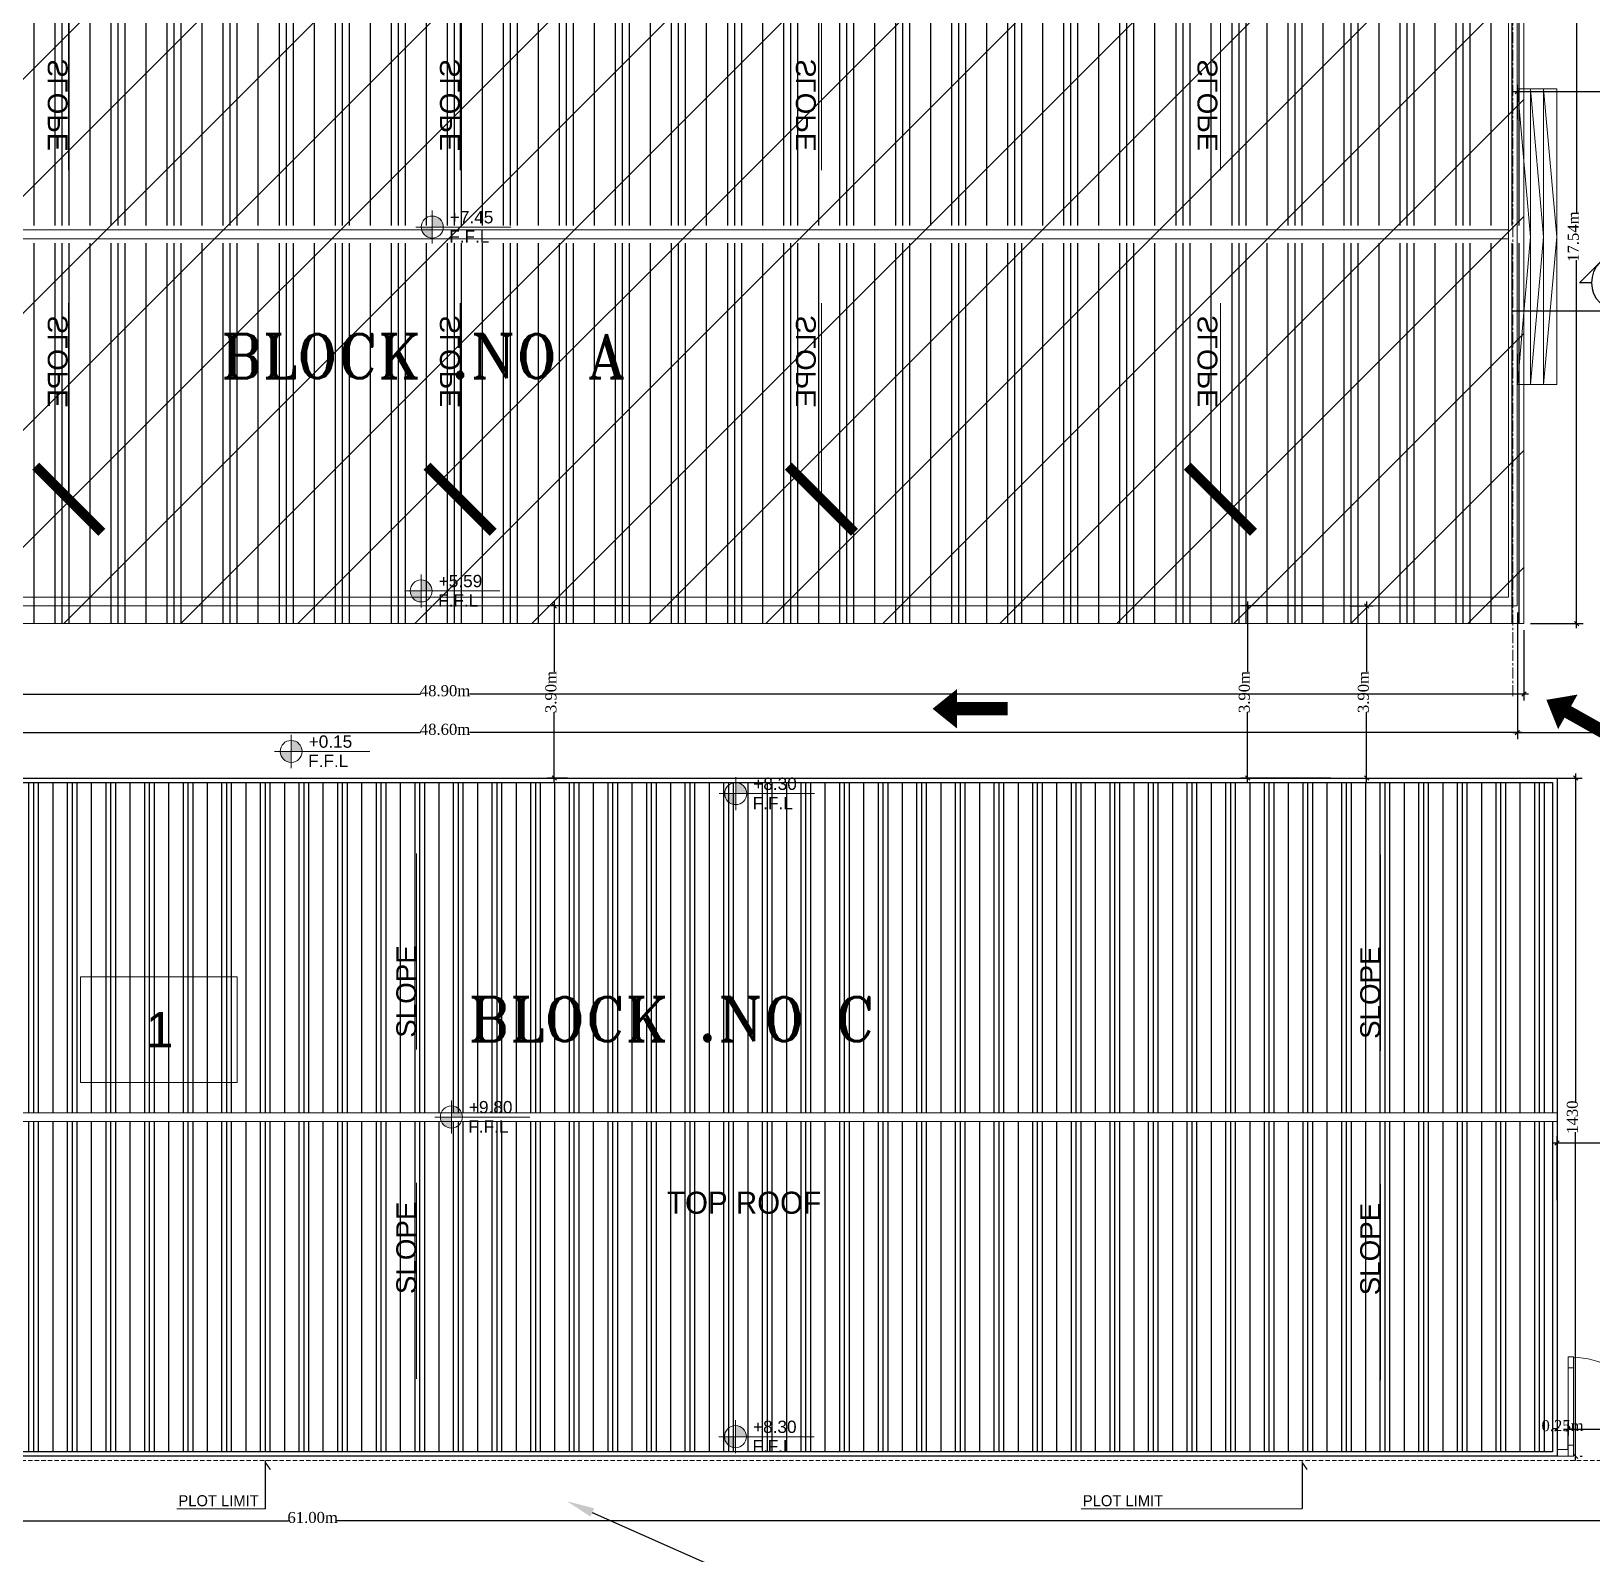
# Model space of a CAD drawing. Header units: millimetres. Extents: x -9083 to 924194, y -232449 to 321637.
# Drawn here: x 622709 to 658074, y 191949 to 226448 of the extents above; entities that cross this region are included whole.
import ezdxf
from ezdxf import colors
from ezdxf.entities.mleader import LeaderData, LeaderLine
from ezdxf.enums import TextEntityAlignment as Align
from ezdxf.math import Vec2, Vec3

# ---------------------------------------------------------------- set-up
doc = ezdxf.new("R2010")
doc.units = ezdxf.units.MM
doc.header["$LTSCALE"] = 400
doc.header["$MEASUREMENT"] = 0
doc.header["$PDMODE"] = 3
for name, pattern in [('( Hidden )', [0.375, 0.25, -0.125]), ('CENTER', [2, 1.25, -0.25, 0.25, -0.25]), ('HIDDEN', [0.375, 0.25, -0.125])]:
    doc.linetypes.add(name, pattern=pattern)
doc.layers.get('0').update_dxf_attribs({"lineweight": 0, "true_color": 0xff1414})
doc.layers.get('Defpoints').update_dxf_attribs({"color": 8, "lineweight": 5})
for name, color, linetype, lineweight in [('A-ANNO-DIMS', 134, 'Continuous', 9), ('A-DETL', 8, 'Continuous', 9), ('A-DOOR', 2, 'Continuous', 9), ('A-TEXT', 7, 'Continuous', 0), ('AR-AXIS', 252, 'CENTER', 20), ('AR-dim-in', 134, 'Continuous', 0), ('AR-Level', 120, 'Continuous', 13), ('AR-Parapet', 2, 'Continuous', 18), ('AR-PlotLimit', 30, 'HIDDEN', 0), ('AR-WALL', 1, 'Continuous', 30), ('DIM-IN', 6, 'Continuous', 9), ('DIM-OUT', 3, 'Continuous', 5), ('GENERAL TEXT', 4, 'Continuous', 5), ('HATCH', 15, 'Continuous', 0), ('ROOF LINE 1', 246, 'Continuous', 30), ('TAG ELEVATIONS DETAIL', 8, 'Continuous', 9)]:
    doc.layers.add(name, color=color, linetype=linetype, lineweight=lineweight)
doc.layers.add('HACH', color=8, linetype='Continuous')
doc.layers.add('win', color=4, linetype='Continuous')
doc.styles.add('arial', font='arial.ttf', dxfattribs={"width": 0.8, "height": 2.2})
doc.styles.add('Arial_1', font='arial.ttf', dxfattribs={"height": 300})
doc.styles.add('ms-100', font='simplex.shx', dxfattribs={"width": 0.8})
doc.styles.add('ROMAN', font='times.ttf')
doc.styles.add('ROMANT', font='romant.shx')
doc.styles.get("Standard").update_dxf_attribs({"font": 'GOTHIC.TTF', "height": 220})
doc.styles.add('WA-GV03-ELEV & SEC.-TYPE A$0$BOLD', font='romantic.ttf')
doc.styles.add('WA-GV03-ELEV & SEC.-TYPE A$0$Standard', font='arial.ttf')
doc.dimstyles.new('ms-100', dxfattribs={"dimtxt": 0.4, "dimasz": 0.1, "dimexe": 0.1, "dimexo": 0.1, "dimgap": 0, "dimtad": 0, "dimdec": 0, "dimlfac": 100, "dimdsep": 46, "dimtxsty": 'ms-100', "dimblk": 'OPEN90', "dimcen": 0.15, "dimdle": 0.1, "dimse1": 1, "dimse2": 1, "dimclrd": 250, "dimclre": 250, "dimadec": 0, "dimazin": 0, "dimtfac": 1, "dimtdec": 0, "dimtix": 1, "dimtmove": 1, "dimatfit": 3, "dimldrblk": 'ARCHTICK', "dimfxl": 1, "dimtolj": 1, "dimtzin": 0, "dimlwd": -1, "dimlwe": -1, "dimarcsym": 0})
doc.dimstyles.new('SITE DIM', dxfattribs={"dimscale": 0, "dimtxt": 250, "dimasz": 100, "dimexe": 150, "dimexo": 150, "dimgap": 0, "dimtad": 0, "dimlfac": 0.001, "dimzin": 0, "dimdsep": 46, "dimtxsty": 'ROMAN', "dimblk": 'OBLIQUE', "dimcen": 150, "dimdle": 100, "dimclrd": 1, "dimclre": 1, "dimclrt": 3, "dimadec": 0, "dimazin": 0, "dimtfac": 100, "dimtix": 1, "dimtofl": 0, "dimtmove": 0, "dimatfit": 0, "dimldrblk": 'OBLIQUE', "dimfxl": 150, "dimtvp": 0.285714, "dimtolj": 1, "dimtzin": 0, "dimarcsym": 0})

# ---------------------------------------------------------------- blocks, each defined once
blk = doc.blocks.new('_Open90')
at = {"color": 0, "linetype": 'ByBlock', "lineweight": -2}
for p, q in [((-0.5, 0.5), (0, 0)), ((0, 0), (-1, 0)), ((0, 0), (-0.5, -0.5))]:
    blk.add_line(p, q, dxfattribs=at)
blk = doc.blocks.new('_Oblique')
at = {"color": 0, "linetype": 'ByBlock', "lineweight": -2}
blk.add_line((-0.5, -0.5), (0.5, 0.5), dxfattribs=at)
blk = doc.blocks.new('*D206')
at = {"layer": 'Defpoints', "color": 0, "transparency": 16777216}
for p in [(657537, 194776), (657537, 194159), (662037, 194160)]:
    blk.add_point(p, dxfattribs=at)
at = {"layer": 'DIM-OUT', "color": 1, "lineweight": -2, "transparency": 16777216}
for p, q in [((657537, 194309), (657537, 194926)), ((662037, 194310), (662037, 194926)), ((657437, 194776), (659324, 194776)), ((662137, 194776), (660250, 194776))]:
    blk.add_line(p, q, dxfattribs=at)
at = {"layer": 'DIM-OUT', "color": 1, "lineweight": -2, "transparency": 16777216, "xscale": 100, "yscale": 100, "zscale": 100, "rotation": 180}
blk.add_blockref('_Oblique', (657537, 194776), dxfattribs=at)
at = {"layer": 'DIM-OUT', "color": 1, "lineweight": -2, "transparency": 16777216, "xscale": 100, "yscale": 100, "zscale": 100}
blk.add_blockref('_Oblique', (662037, 194776), dxfattribs=at)
at = {"layer": 'DIM-OUT', "color": 3, "transparency": 16777216, "insert": (659787, 194849), "char_height": 250, "attachment_point": 5, "style": 'ROMAN'}
blk.add_mtext('\\A1;4.50m', dxfattribs=at)
blk = doc.blocks.new('Double-Glass 1 - 1830 x 2134mm-227683-G_F')
at = {"layer": 'A-DOOR', "lineweight": 18}
for p, q in [((-916, 917), (-916, 1019)), ((-916, 1019), (-864, 1019)), ((-864, 917), (-864, 1019)), ((864, 917), (864, 1019)), ((915, 1019), (864, 1019)), ((915, 917), (915, 1019)), ((-916, 917), (-864, 917)), ((864, 917), (915, 917)), ((-916, 204), (-864, 204)), ((-916, 103), (-916, 204)), ((-864, 103), (-864, 204)), ((915, 204), (864, 204)), ((864, 102), (864, 204)), ((915, 102), (915, 204)), ((-916, 103), (-864, 103)), ((915, 102), (864, 102))]:
    blk.add_line(p, q, dxfattribs=at)
at = {"layer": 'A-DOOR'}
for p, q in [((-916, 204), (-916, 917)), ((-864, 204), (-864, 917)), ((864, 204), (864, 917)), ((915, 204), (915, 917))]:
    blk.add_line(p, q, dxfattribs=at)
for centre, start, end in [((-915, 103), 357.011, 90.0333), ((915, 102), 89.9941, 182.969)]:
    blk.add_arc(centre, 916, start, end, dxfattribs=at)
blk = doc.blocks.new('*D225')
at = {"layer": 'Defpoints', "color": 0, "transparency": 16777216}
for p in [(601587, 194061), (662587, 194061), (601587, 192696)]:
    blk.add_point(p, dxfattribs=at)
at = {"layer": 'DIM-OUT', "color": 1, "lineweight": -2, "transparency": 16777216}
for p, q in [((601587, 193911), (601587, 192546)), ((662587, 193911), (662587, 192546)), ((601487, 192696), (628537, 192696)), ((662687, 192696), (629637, 192696))]:
    blk.add_line(p, q, dxfattribs=at)
at = {"layer": 'DIM-OUT', "color": 1, "lineweight": -2, "transparency": 16777216, "xscale": 100, "yscale": 100, "zscale": 100, "rotation": 180}
blk.add_blockref('_Oblique', (601587, 192696), dxfattribs=at)
at = {"layer": 'DIM-OUT', "color": 1, "lineweight": -2, "transparency": 16777216, "xscale": 100, "yscale": 100, "zscale": 100}
blk.add_blockref('_Oblique', (662587, 192696), dxfattribs=at)
at = {"layer": 'DIM-OUT', "color": 3, "transparency": 16777216, "insert": (629087, 192769), "char_height": 250, "attachment_point": 5, "style": 'ROMAN'}
blk.add_mtext('\\A1;61.00m', dxfattribs=at)
blk = doc.blocks.new('*D226')
at = {"layer": 'Defpoints', "color": 0, "transparency": 16777216}
for p in [(662387, 201258), (662387, 201224), (657287, 199810)]:
    blk.add_point(p, dxfattribs=at)
at = {"layer": 'DIM-OUT', "color": 1, "lineweight": -2, "transparency": 16777216}
for p, q in [((657187, 201258), (659380, 201258)), ((657287, 199960), (657287, 201408)), ((662487, 201258), (660294, 201258)), ((662387, 201374), (662387, 201408))]:
    blk.add_line(p, q, dxfattribs=at)
at = {"layer": 'DIM-OUT', "color": 1, "lineweight": -2, "transparency": 16777216, "xscale": 100, "yscale": 100, "zscale": 100, "rotation": 180}
blk.add_blockref('_Oblique', (657287, 201258), dxfattribs=at)
at = {"layer": 'DIM-OUT', "color": 1, "lineweight": -2, "transparency": 16777216, "xscale": 100, "yscale": 100, "zscale": 100}
blk.add_blockref('_Oblique', (662387, 201258), dxfattribs=at)
at = {"layer": 'DIM-OUT', "color": 3, "transparency": 16777216, "insert": (659837, 201331), "char_height": 250, "attachment_point": 5, "style": 'ROMAN'}
blk.add_mtext('\\A1;5.10m', dxfattribs=at)
blk = doc.blocks.new('Level-p')
h = blk.add_hatch(color=251)
h.paths.add_polyline_path([(0, 0.0025), (0, 0), (0.0025, 0, 0.414214)])
h.paths.add_polyline_path([(0, 0), (-0.0025, 0, 0.414214), (0, -0.0025)])
for p, q in [((0, -0.00375), (0, 0.00375)), ((0.01781, 0), (-0.00375, 0))]:
    blk.add_line(p, q)
blk.add_circle((0, 0), 0.0025)
at = {"style": 'arial'}
for p in [(0.00285, 0.0006), (0.00276, -0.00253)]:
    blk.add_attdef('F.F.L+1.20', p, '', height=0.002, dxfattribs=at)
blk = doc.blocks.new('*D215')
at = {"layer": 'Defpoints', "color": 0, "transparency": 16777216}
for p in [(607787, 213425), (656387, 213425), (607787, 210554)]:
    blk.add_point(p, dxfattribs=at)
at = {"layer": 'DIM-OUT', "color": 1, "lineweight": -2, "transparency": 16777216}
for p, q in [((607787, 213275), (607787, 210404)), ((656387, 213275), (656387, 210404)), ((607687, 210554), (631532, 210554)), ((656487, 210554), (632642, 210554))]:
    blk.add_line(p, q, dxfattribs=at)
at = {"layer": 'DIM-OUT', "color": 1, "lineweight": -2, "transparency": 16777216, "xscale": 100, "yscale": 100, "zscale": 100, "rotation": 180}
blk.add_blockref('_Oblique', (607787, 210554), dxfattribs=at)
at = {"layer": 'DIM-OUT', "color": 1, "lineweight": -2, "transparency": 16777216, "xscale": 100, "yscale": 100, "zscale": 100}
blk.add_blockref('_Oblique', (656387, 210554), dxfattribs=at)
at = {"layer": 'DIM-OUT', "color": 3, "transparency": 16777216, "insert": (632087, 210627), "char_height": 250, "attachment_point": 5, "style": 'ROMAN'}
blk.add_mtext('\\A1;48.60m', dxfattribs=at)
blk = doc.blocks.new('*D190')
at = {"layer": 'Defpoints', "color": 0, "transparency": 16777216}
for p in [(656387, 213425), (662387, 210691), (662387, 210554)]:
    blk.add_point(p, dxfattribs=at)
at = {"layer": 'DIM-OUT', "color": 1, "lineweight": -2, "transparency": 16777216}
for p, q in [((656387, 213275), (656387, 210404)), ((656287, 210554), (658929, 210554)), ((662487, 210554), (659845, 210554)), ((662387, 210541), (662387, 210404))]:
    blk.add_line(p, q, dxfattribs=at)
at = {"layer": 'DIM-OUT', "color": 1, "lineweight": -2, "transparency": 16777216, "xscale": 100, "yscale": 100, "zscale": 100, "rotation": 180}
blk.add_blockref('_Oblique', (656387, 210554), dxfattribs=at)
at = {"layer": 'DIM-OUT', "color": 1, "lineweight": -2, "transparency": 16777216, "xscale": 100, "yscale": 100, "zscale": 100}
blk.add_blockref('_Oblique', (662387, 210554), dxfattribs=at)
at = {"layer": 'DIM-OUT', "color": 3, "transparency": 16777216, "insert": (659387, 210627), "char_height": 250, "attachment_point": 5, "style": 'ROMAN'}
blk.add_mtext('\\A1;6.00m', dxfattribs=at)
blk = doc.blocks.new('24')
at = {"layer": 'win', "ltscale": 20}
blk.add_line((117126.656, -14946.284), (117124.238, -14946.284), dxfattribs=at)
blk.add_lwpolyline([(117124.877, -14945.645), (117125.144, -14945.645), (117124.238, -14944.741), (117123.332, -14945.645), (117123.599, -14945.645)], dxfattribs=at)
blk.add_circle((117124.238, -14945.645), 0.639, dxfattribs=at)
blk = doc.blocks.new('*D198')
at = {"layer": 'Defpoints', "color": 0, "transparency": 16777216}
for p in [(656387, 224947), (662387, 225080), (662387, 224947)]:
    blk.add_point(p, dxfattribs=at)
at = {"layer": 'DIM-OUT', "color": 1, "lineweight": -2, "transparency": 16777216}
for p, q in [((656287, 225080), (658929, 225080)), ((656387, 225097), (656387, 225230)), ((662487, 225080), (659845, 225080)), ((662387, 225097), (662387, 225230))]:
    blk.add_line(p, q, dxfattribs=at)
at = {"layer": 'DIM-OUT', "color": 1, "lineweight": -2, "transparency": 16777216, "xscale": 100, "yscale": 100, "zscale": 100, "rotation": 180}
blk.add_blockref('_Oblique', (656387, 225080), dxfattribs=at)
at = {"layer": 'DIM-OUT', "color": 1, "lineweight": -2, "transparency": 16777216, "xscale": 100, "yscale": 100, "zscale": 100}
blk.add_blockref('_Oblique', (662387, 225080), dxfattribs=at)
at = {"layer": 'DIM-OUT', "color": 3, "transparency": 16777216, "insert": (659387, 225153), "char_height": 250, "attachment_point": 5, "style": 'ROMAN'}
blk.add_mtext('\\A1;6.00m', dxfattribs=at)
blk = doc.blocks.new('*D200')
at = {"layer": 'Defpoints', "color": 0, "transparency": 16777216}
for p in [(636389, 213425), (634561, 209525), (635013, 209525)]:
    blk.add_point(p, dxfattribs=at)
at = {"layer": 'DIM-OUT', "color": 1, "lineweight": -2, "transparency": 16777216}
for p, q in [((636239, 213425), (634411, 213425)), ((634561, 213525), (634561, 211933)), ((634561, 209425), (634561, 211017)), ((634863, 209525), (634411, 209525))]:
    blk.add_line(p, q, dxfattribs=at)
at = {"layer": 'DIM-OUT', "color": 1, "lineweight": -2, "transparency": 16777216, "xscale": 100, "yscale": 100, "zscale": 100}
for p, rotation in [((634561, 213425), 90), ((634561, 209525), 270)]:
    blk.add_blockref('_Oblique', p, dxfattribs=dict(at, rotation=rotation))
at = {"layer": 'DIM-OUT', "color": 3, "transparency": 16777216, "insert": (634488, 211475), "char_height": 250, "attachment_point": 5, "rotation": 90, "style": 'ROMAN'}
blk.add_mtext('\\A1;3.90m', dxfattribs=at)
blk = doc.blocks.new('*D201')
at = {"layer": 'Defpoints', "color": 0, "transparency": 16777216}
for p in [(652101, 213425), (650273, 209525), (652300, 209525)]:
    blk.add_point(p, dxfattribs=at)
at = {"layer": 'DIM-OUT', "color": 1, "lineweight": -2, "transparency": 16777216}
for p, q in [((651951, 213425), (650123, 213425)), ((650273, 213525), (650273, 211933)), ((650273, 209425), (650273, 211017)), ((652150, 209525), (650123, 209525))]:
    blk.add_line(p, q, dxfattribs=at)
at = {"layer": 'DIM-OUT', "color": 1, "lineweight": -2, "transparency": 16777216, "xscale": 100, "yscale": 100, "zscale": 100}
for p, rotation in [((650273, 213425), 90), ((650273, 209525), 270)]:
    blk.add_blockref('_Oblique', p, dxfattribs=dict(at, rotation=rotation))
at = {"layer": 'DIM-OUT', "color": 3, "transparency": 16777216, "insert": (650201, 211475), "char_height": 250, "attachment_point": 5, "rotation": 90, "style": 'ROMAN'}
blk.add_mtext('\\A1;3.90m', dxfattribs=at)
blk = doc.blocks.new('*D202')
at = {"layer": 'Defpoints', "color": 0, "transparency": 16777216}
for p in [(652442, 213425), (652971, 213425), (652552, 209525)]:
    blk.add_point(p, dxfattribs=at)
at = {"layer": 'DIM-OUT', "color": 1, "lineweight": -2, "transparency": 16777216}
for p, q in [((652592, 213425), (653121, 213425)), ((652971, 213525), (652971, 211933)), ((652971, 209425), (652971, 211017)), ((652702, 209525), (653121, 209525))]:
    blk.add_line(p, q, dxfattribs=at)
at = {"layer": 'DIM-OUT', "color": 1, "lineweight": -2, "transparency": 16777216, "xscale": 100, "yscale": 100, "zscale": 100}
for p, rotation in [((652971, 213425), 90), ((652971, 209525), 270)]:
    blk.add_blockref('_Oblique', p, dxfattribs=dict(at, rotation=rotation))
at = {"layer": 'DIM-OUT', "color": 3, "transparency": 16777216, "insert": (652899, 211475), "char_height": 250, "attachment_point": 5, "rotation": 90, "style": 'ROMAN'}
blk.add_mtext('\\A1;3.90m', dxfattribs=at)
blk = doc.blocks.new('*D203')
at = {"layer": 'Defpoints', "color": 0, "transparency": 16777216}
for p in [(657537, 195109), (657287, 194772), (657537, 194777)]:
    blk.add_point(p, dxfattribs=at)
at = {"layer": 'DIM-OUT', "color": 1, "lineweight": -2, "transparency": 16777216}
for p, q in [((657287, 194922), (657287, 194927)), ((657537, 194959), (657537, 194627)), ((657287, 194777), (657187, 194777)), ((657537, 194777), (657637, 194777))]:
    blk.add_line(p, q, dxfattribs=at)
at = {"layer": 'DIM-OUT', "color": 1, "lineweight": -2, "transparency": 16777216, "xscale": 100, "yscale": 100, "zscale": 100}
blk.add_blockref('_Oblique', (657287, 194777), dxfattribs=at)
at = {"layer": 'DIM-OUT', "color": 1, "lineweight": -2, "transparency": 16777216, "xscale": 100, "yscale": 100, "zscale": 100, "rotation": 180}
blk.add_blockref('_Oblique', (657537, 194777), dxfattribs=at)
at = {"layer": 'DIM-OUT', "color": 3, "transparency": 16777216, "insert": (657412, 194850), "char_height": 250, "attachment_point": 5, "style": 'ROMAN'}
blk.add_mtext('\\A1;0.25m', dxfattribs=at)
blk = doc.blocks.new('H')
at = {"layer": 'HATCH', "linetype": 'Continuous'}
blk.add_lwpolyline([(117450.751, -14760.581, 0, 0.9, 0), (117450.751, -14761.138, 0.9, 0.9, 0)], format="xyseb", dxfattribs=at)
at = {"layer": 'HATCH', "linetype": 'Continuous', "const_width": 0.3}
blk.add_lwpolyline([(117450.751, -14761.138), (117450.751, -14762.28)], dxfattribs=at)
blk = doc.blocks.new('*D224')
at = {"layer": 'Defpoints', "color": 0, "transparency": 16777216}
for p in [(657134, 209525), (657662, 194159), (657707, 194159)]:
    blk.add_point(p, dxfattribs=at)
at = {"layer": 'DIM-OUT', "color": 1, "lineweight": -2, "transparency": 16777216}
for p, q in [((657284, 209525), (657857, 209525)), ((657707, 209625), (657707, 202183)), ((657707, 194059), (657707, 201501)), ((657812, 194159), (657857, 194159))]:
    blk.add_line(p, q, dxfattribs=at)
at = {"layer": 'DIM-OUT', "color": 1, "lineweight": -2, "transparency": 16777216, "xscale": 100, "yscale": 100, "zscale": 100}
for p, rotation in [((657707, 209525), 90), ((657707, 194159), 270)]:
    blk.add_blockref('_Oblique', p, dxfattribs=dict(at, rotation=rotation))
at = {"layer": 'DIM-OUT', "color": 3, "transparency": 16777216, "insert": (657635, 201842), "char_height": 250, "attachment_point": 5, "rotation": 90, "style": 'ROMAN'}
blk.add_mtext('\\A1;1430', dxfattribs=at)
blk = doc.blocks.new('*D216')
at = {"layer": 'Defpoints', "color": 0, "transparency": 16777216}
for p in [(607637, 213025), (656537, 213025), (656537, 211429)]:
    blk.add_point(p, dxfattribs=at)
at = {"layer": 'DIM-OUT', "color": 1, "lineweight": -2, "transparency": 16777216}
for p, q in [((607637, 212875), (607637, 211279)), ((656537, 212875), (656537, 211279)), ((607537, 211429), (631532, 211429)), ((656637, 211429), (632642, 211429))]:
    blk.add_line(p, q, dxfattribs=at)
at = {"layer": 'DIM-OUT', "color": 1, "lineweight": -2, "transparency": 16777216, "xscale": 100, "yscale": 100, "zscale": 100, "rotation": 180}
blk.add_blockref('_Oblique', (607637, 211429), dxfattribs=at)
at = {"layer": 'DIM-OUT', "color": 1, "lineweight": -2, "transparency": 16777216, "xscale": 100, "yscale": 100, "zscale": 100}
blk.add_blockref('_Oblique', (656537, 211429), dxfattribs=at)
at = {"layer": 'DIM-OUT', "color": 3, "transparency": 16777216, "insert": (632087, 211502), "char_height": 250, "attachment_point": 5, "style": 'ROMAN'}
blk.add_mtext('\\A1;48.90m', dxfattribs=at)
blk = doc.blocks.new('*D217')
at = {"layer": 'Defpoints', "color": 0, "transparency": 16777216}
for p in [(656537, 230562), (657729, 230562), (656537, 213025)]:
    blk.add_point(p, dxfattribs=at)
at = {"layer": 'DIM-OUT', "color": 1, "lineweight": -2, "transparency": 16777216}
for p, q in [((657729, 230662), (657729, 222330)), ((656687, 230562), (657879, 230562)), ((657729, 212925), (657729, 221257)), ((656687, 213025), (657879, 213025))]:
    blk.add_line(p, q, dxfattribs=at)
at = {"layer": 'DIM-OUT', "color": 1, "lineweight": -2, "transparency": 16777216, "xscale": 100, "yscale": 100, "zscale": 100}
for p, rotation in [((657729, 230562), 90), ((657729, 213025), 270)]:
    blk.add_blockref('_Oblique', p, dxfattribs=dict(at, rotation=rotation))
at = {"layer": 'DIM-OUT', "color": 3, "transparency": 16777216, "insert": (657656, 221793), "char_height": 250, "attachment_point": 5, "rotation": 90, "style": 'ROMAN'}
blk.add_mtext('\\A1;17.54m', dxfattribs=at)
blk = doc.blocks.new('WA-GV03-ELEV & SEC.-TYPE A$0$RCSS TG')
blk.add_lwpolyline([(28718.1, -28968.5), (29159.7, -28968.5), (29159.7, -29266.7), (28718.1, -29266.7)], close=True)
at = {"style": 'WA-GV03-ELEV & SEC.-TYPE A$0$BOLD'}
blk.add_attdef('CH', text='', height=80, dxfattribs=at).set_placement((28932.1, -29118.2), align=Align.MIDDLE)
blk = doc.blocks.new('GRIDE.2')
at = {"layer": 'AR-WALL', "linetype": 'Continuous'}
h = blk.add_hatch(dxfattribs=at)
h.set_pattern_fill('PLASTI', color=251, scale=0.2, angle=90)
h.set_pattern_definition([(90, (0, 0), (-1.27, 8e-17), []), (90, (-0.1588, 1e-17), (-1.27, 8e-17), []), (90, (-0.3175, 2e-17), (-1.27, 8e-17), []), (90, (-0.7938, 5e-17), (-1.27, 8e-17), [])])
h.paths.add_polyline_path([(114992.907, -15219.108), (114944.007, -15219.108), (114944.007, -15227.727), (114992.907, -15227.727)])
h.paths.add_polyline_path([(114944.007, -15228.127), (114992.907, -15228.127), (114992.907, -15236.645), (114944.007, -15236.645)])
at = {"layer": 'AR-dim-in', "linetype": 'Continuous'}
blk.add_lwpolyline([(114992.907, -15219.108), (114944.007, -15219.108), (114944.007, -15236.645), (114992.907, -15236.645)], close=True, dxfattribs=at)
at = {"layer": 'AR-Parapet', "color": 1, "linetype": 'Continuous'}
for points in [[(114992.757, -15219.508), (114944.157, -15219.508), (114944.157, -15236.245), (114992.757, -15236.245)], [(114992.557, -15219.708), (114944.357, -15219.708), (114944.357, -15236.045), (114992.557, -15236.045)]]:
    blk.add_lwpolyline(points, close=True, dxfattribs=at)
at = {"layer": 'AR-Parapet', "linetype": 'Continuous'}
blk.add_lwpolyline([(114992.557, -15227.827), (114944.357, -15227.827), (114944.357, -15228.027), (114992.557, -15228.027)], close=True, dxfattribs=at)
at = {"layer": 'A-ANNO-DIMS', "char_height": 0.45, "width": 7.36704, "attachment_point": 2, "rotation": 90, "line_spacing_factor": 0.938532, "style": 'Arial_1'}
for insert in [(114950.265, -15225.574), (114959.455, -15225.574), (114968.342, -15225.574), (114976.409, -15225.574), (114985.51, -15225.574), (114950.265, -15231.382), (114959.455, -15231.382), (114968.342, -15231.382), (114976.409, -15231.382), (114985.51, -15231.382)]:
    blk.add_mtext('      SLOPE', dxfattribs=dict(at, insert=insert))
at = {"layer": 'AR-dim-in', "color": 8, "linetype": 'Continuous'}
for points in [[(114950.884, -15221.926), (114950.884, -15226.368)], [(114959.927, -15221.926), (114959.927, -15226.368)], [(114968.798, -15221.926), (114968.798, -15226.368)], [(114976.987, -15221.926), (114976.987, -15226.368)], [(114986.03, -15221.926), (114986.03, -15226.368)], [(114950.884, -15233.827), (114950.884, -15229.385)], [(114959.927, -15233.827), (114959.927, -15229.385)], [(114968.798, -15233.827), (114968.798, -15229.385)], [(114976.987, -15233.827), (114976.987, -15229.385)], [(114986.03, -15233.827), (114986.03, -15229.385)]]:
    blk.add_leader(points, dimstyle='ms-100', override={"dimasz": 1.5, "dimgap": 0, "dimtad": 0, "dimclrd": 8}, dxfattribs=at)

msp = doc.modelspace()

# ---------------------------------------------------------------- hatches: boundary and pattern name
at = {"layer": 'AR-WALL', "linetype": 'Continuous'}
h = msp.add_hatch(dxfattribs=at)
h.set_pattern_fill('PLASTI', color=251, scale=3500, angle=90)
h.set_pattern_definition([(90, (750, 0.1), (-875, 7e-13), []), (90, (640.6, 0.1), (-875, 7e-13), []), (90, (531.25, 0.1), (-875, 7e-13), []), (90, (203.1, 0.1), (-875, 7e-13), [])])
h.paths.add_polyline_path([(657186.8647, 209424.96331), (617536.86469, 209424.96331), (617536.86469, 201942.75506), (657186.8647, 201942.75506)])
h.paths.add_polyline_path([(657186.8647, 201742.75506), (617536.86469, 201742.75506), (617536.86469, 194260.54681), (657186.8647, 194260.54681)])
at = {"layer": 'HACH', "true_color": 0xed1f24}
h = msp.add_hatch(dxfattribs=at)
h.set_pattern_fill('ANSI31', color=240, scale=15000)
h.set_pattern_definition([(45, (1438410.5, 152946.2), (-1325.8252, 1325.8252), [])])
h.paths.add_polyline_path([(656536.8647, 251097.51725), (607636.8647, 251097.51725), (607636.8647, 213024.95142), (656536.8647, 213024.95142)])

# ---------------------------------------------------------------- linework, layer by layer
at = {"layer": 'A-DETL', "linetype": 'Continuous'}
for p, q in [((656684.58849, 225141.94962), (656684.58849, 218441.94962)), ((656982.31229, 225141.94962), (656982.31229, 218441.94962))]:
    msp.add_line(p, q, dxfattribs=at)
msp.add_lwpolyline([(656386.8647, 219126.44962), (656386.8647, 218441.94962), (657284.58538, 218441.94962), (657284.58538, 225141.94962), (656386.8647, 225141.94962), (656386.8647, 224457.44962)], dxfattribs=at)
at = {"layer": 'AR-AXIS', "ltscale": 0.5}
msp.add_line((656286.8647, 211379.05368), (656286.8647, 253590.80067), dxfattribs=at)
at = {"layer": 'AR-dim-in', "linetype": 'Continuous'}
msp.add_line((623279.53334, 194260.54681), (623836.8647, 194260.54681), dxfattribs=at)
at = {"layer": 'AR-dim-in', "color": 8, "linetype": 'Continuous'}
for points in [[(656386.8647, 218441.94962), (656684.58849, 221791.94962), (656386.8647, 225141.94962)], [(656684.58849, 218441.94962), (656982.31229, 221791.94962), (656684.58849, 225141.94962)], [(656982.31229, 218441.94962), (657283.15613, 221791.94962), (656982.31229, 225141.94962)]]:
    msp.add_lwpolyline(points, dxfattribs=at)
at = {"layer": 'AR-Parapet', "linetype": '( Hidden )'}
msp.add_line((601786.86479, 194060.51735), (665592.13106, 194060.54681), dxfattribs=at)
at = {"layer": 'AR-Parapet', "linetype": 'Continuous'}
for points in [[(657286.8647, 201942.65796), (617436.86469, 201942.65796), (617436.86469, 201742.65796), (657286.8647, 201742.65796)], [(657536.8647, 194309.59595), (657286.8647, 194313.37938), (657286.8647, 194160.54681), (657536.8647, 194159.80234)]]:
    msp.add_lwpolyline(points, close=True, dxfattribs=at)
at = {"layer": 'AR-PlotLimit', "linetype": 'ByBlock', "lineweight": 15, "const_width": 30}
for points in [[(628017.29129, 192969.0005), (628017.29129, 194015.99441), (628128.90023, 193855.50908)], [(651512.93767, 192969.0005), (651512.93767, 194015.99441), (651624.54661, 193855.50908)]]:
    msp.add_lwpolyline(points, dxfattribs=at)
at = {"layer": 'ROOF LINE 1'}
for points in [[(617436.86469, 194160.54681), (617436.86469, 209524.96331), (657286.8647, 209524.96331), (657286.8647, 194160.54681), (617436.86469, 194160.54681)], [(617536.86469, 201942.75506), (617536.86469, 209424.96331), (657186.8647, 209424.96331), (657186.8647, 201942.75506)], [(657186.8647, 201742.65796), (657186.8647, 194260.44971), (617536.86469, 194260.44971), (617536.86469, 201742.65796)]]:
    msp.add_lwpolyline(points, dxfattribs=at)

# ---------------------------------------------------------------- block references
at = {"linetype": 'Continuous', "xscale": 1000.000000014552, "yscale": 1000.000000014552, "zscale": 1000.000000014552}
for p, rotation in [((-69760745.15779, -94940624.84473), 60.6595426900519), ((-14117446.01332, -117239655.67525), 90.00000000000001)]:
    msp.add_blockref('H', p, dxfattribs=dict(at, rotation=rotation))
at = {"layer": 'A-DOOR', "xscale": -2.458463724391962, "yscale": 2.458463724391962, "zscale": 2.458463724391962}
msp.add_blockref('Double-Glass 1 - 1830 x 2134mm-227683-G_F', (659786.05936, 193907.11837), dxfattribs=at)
at = {"layer": 'AR-AXIS', "linetype": 'Continuous', "xscale": -1000, "yscale": 1000, "zscale": 1000, "rotation": 180}
msp.add_blockref('GRIDE.2', (-114336370.24548, -15006083.23563), dxfattribs=at)
at = {"layer": 'AR-Level'}
ref = msp.add_blockref('Level-p', (631797.33393, 222009.55725), dxfattribs=dict(at, xscale=100000, yscale=100000, zscale=100000))
ref.add_attrib('F.F.L+1.20', '+7.45', (632194.76382, 222093.8591), dxfattribs={"layer": '0', "height": 279.069767, "style": 'arial'})
ref.add_attrib('F.F.L+1.20', 'F.F.L', (632181.95483, 221655.85219), dxfattribs={"layer": '0', "height": 279.069767, "style": 'arial'})
ref = msp.add_blockref('Level-p', (631545.82471, 213766.25539), dxfattribs=dict(at, xscale=100000, yscale=100000, zscale=100000))
ref.add_attrib('F.F.L+1.20', '+5.59', (631943.25461, 213850.55725), dxfattribs={"layer": '0', "height": 279.069767, "style": 'arial'})
ref.add_attrib('F.F.L+1.20', 'F.F.L', (631930.44562, 213412.55034), dxfattribs={"layer": '0', "height": 279.069767, "style": 'arial'})
ref = msp.add_blockref('Level-p', (628599.8074, 210127.56193), dxfattribs=dict(at, xscale=100000.0000014552, yscale=100000.0000014552, zscale=100000.0000014552))
ref.add_attrib('F.F.L+1.20', '+0.15', (628997.23729, 210211.86379), dxfattribs={"layer": '0', "height": 279.069767, "style": 'arial'})
ref.add_attrib('F.F.L+1.20', 'F.F.L', (628984.4283, 209773.85688), dxfattribs={"layer": '0', "height": 279.069767, "style": 'arial'})
ref = msp.add_blockref('Level-p', (638674.8131, 209172.63454), dxfattribs=dict(at, xscale=100000, yscale=100000, zscale=100000))
ref.add_attrib('F.F.L+1.20', '+8.30', (639072.243, 209256.93639), dxfattribs={"layer": '0', "height": 279.069767, "style": 'arial'})
ref.add_attrib('F.F.L+1.20', 'F.F.L', (639059.43401, 208818.92948), dxfattribs={"layer": '0', "height": 279.069767, "style": 'arial'})
ref = msp.add_blockref('Level-p', (632231.11696, 201844.92309), dxfattribs=dict(at, xscale=100000, yscale=100000, zscale=100000))
ref.add_attrib('F.F.L+1.20', '+9.80', (632628.54685, 201929.22495), dxfattribs={"layer": '0', "height": 279.069767, "style": 'arial'})
ref.add_attrib('F.F.L+1.20', 'F.F.L', (632615.73786, 201491.21804), dxfattribs={"layer": '0', "height": 279.069767, "style": 'arial'})
ref = msp.add_blockref('Level-p', (638668.95352, 194602.12849), dxfattribs=dict(at, xscale=100000, yscale=100000, zscale=100000))
ref.add_attrib('F.F.L+1.20', '+8.30', (639066.38342, 194686.43034), dxfattribs={"layer": '0', "height": 279.069767, "style": 'arial'})
ref.add_attrib('F.F.L+1.20', 'F.F.L', (639053.57443, 194248.42343), dxfattribs={"layer": '0', "height": 279.069767, "style": 'arial'})
at = {"layer": 'AR-WALL', "linetype": 'Continuous'}
for p, xscale, yscale, zscale in [((117782942.98782, 15166394.68524), -1000, 1000, 1000), ((117782942.98952, 15166394.68365), -1000.000000014552, 1000.000000014552, 1000.000000014552)]:
    msp.add_blockref('24', p, dxfattribs=dict(at, xscale=xscale, yscale=yscale, zscale=zscale))
at = {"layer": 'TAG ELEVATIONS DETAIL'}
ref = msp.add_blockref('WA-GV03-ELEV & SEC.-TYPE A$0$RCSS TG', (393147.92422, 437715.19254), dxfattribs=dict(at, xscale=8.03252773618067, yscale=8.03252773618067, zscale=8.03252773618067))
ref.add_attrib('CH', '1', dxfattribs={"layer": '0', "color": 1, "height": 803.25277, "style": 'WA-GV03-ELEV & SEC.-TYPE A$0$Standard'}).set_placement((625622.43384, 203822.37041), align=Align.MIDDLE)

# ---------------------------------------------------------------- texts
at = {"layer": 'A-ANNO-DIMS', "char_height": 450, "width": 7367.04289, "attachment_point": 2, "rotation": 90, "line_spacing_factor": 0.938532, "style": 'Arial_1'}
for insert in [(630982.74853, 204164.89045), (652826.47054, 204138.05927), (630982.74853, 198356.81368), (652826.47054, 198329.9825)]:
    msp.add_mtext('      SLOPE', dxfattribs=dict(at, insert=insert))
at = {"layer": 'A-TEXT', "style": 'ROMANT'}
for s, p in [('BLOCK .NO A', (627005.30791, 218583.86618)), ('BLOCK .NO C', (632611.96061, 203563.76613))]:
    msp.add_text(s, height=1000, dxfattribs=at).set_placement(p)
at = {"layer": 'AR-PlotLimit', "linetype": 'ByBlock', "lineweight": 15, "char_height": 250, "width": 2394.507669, "attachment_point": 5}
for insert in [(626954.91597, 193149.59344), (647450.56235, 193149.59344)]:
    msp.add_mtext('{\\fSuperFrench|b0|i0|c2|p2;PLOT LIMIT}', dxfattribs=dict(at, insert=insert))
at = {"layer": 'GENERAL TEXT', "insert": (638862.81087, 200153.48972), "char_height": 500, "width": 5548.1285535, "attachment_point": 2}
msp.add_mtext('TOP ROOF', dxfattribs=at)

# ---------------------------------------------------------------- dimensions: what is measured, and where the dimension line sits
at = {"layer": 'DIM-OUT'}
for base, p1, p2, picture, middle in [((657729.3582, 230561.95142), (656536.8647, 213024.95142), (656536.8647, 230561.95142), '*D217', (657656.48767, 221793.45142)), ((634561.07835, 209524.86621), (636388.86059, 213424.95016), (635013.18106, 209524.86621), '*D200', (634488.20782, 211474.90818)), ((650273.40039, 209524.86621), (652101.18263, 213424.95016), (652299.93325, 209524.86621), '*D201', (650200.52986, 211474.90818)), ((652971.38161, 213424.94699), (652552.30158, 209524.86621), (652441.87655, 213424.94699), '*D202', (652898.51107, 211474.9066))]:
    dim = msp.add_linear_dim(base=base, p1=p1, p2=p2, angle=90, dimstyle='SITE DIM', override={"dimscale": 1, "dimpost": 'm'}, dxfattribs=at)
    dim.commit()
    dim.dimension.update_dxf_attribs({"geometry": picture, "text_midpoint": middle})
for base, p1, p2, picture, middle in [((662386.8647, 225079.79785), (656386.8647, 224946.8425), (662386.8647, 224946.8425), '*D198', (659386.8647, 225152.66838)), ((607786.8647, 210553.84636), (656386.8647, 213424.94962), (607786.8647, 213424.94962), '*D215', (632086.8647, 210626.7169)), ((662386.8647, 210553.84636), (656386.8647, 213425.42492), (662386.8647, 210691.15395), '*D190', (659386.8647, 210626.7169)), ((656536.8647, 211428.75536), (607636.8647, 213024.95142), (656536.8647, 213024.95142), '*D216', (632086.8647, 211501.62589)), ((662386.8647, 201258.22458), (657286.8647, 199810.32672), (662386.8647, 201224.14328), '*D226', (659836.8647, 201331.09511)), ((657536.8647, 194777.20601), (657286.8647, 194771.55061), (657536.8647, 195108.73731), '*D203', (657411.8647, 194850.07654)), ((657536.8647, 194775.90905), (662036.8647, 194159.80234), (657536.8647, 194158.81896), '*D206', (659786.8647, 194848.77958))]:
    dim = msp.add_linear_dim(base=base, p1=p1, p2=p2, dimstyle='SITE DIM', override={"dimscale": 1, "dimpost": 'm'}, dxfattribs=at)
    dim.commit()
    dim.dimension.update_dxf_attribs({"geometry": picture, "text_midpoint": middle})
dim = msp.add_linear_dim(base=(657707.43624, 194158.81896), p1=(657134.38436, 209524.86621), p2=(657661.9467, 194158.81896), angle=90, text='1430', dimstyle='SITE DIM', override={"dimscale": 1, "dimpost": 'm'}, dxfattribs=at)
dim.commit()
dim.dimension.update_dxf_attribs({"geometry": '*D224', "text_midpoint": (657634.7717, 201841.84258)})
dim = msp.add_linear_dim(base=(601586.8647, 192695.7945), p1=(662586.8647, 194060.51725), p2=(601586.8647, 194060.51725), dimstyle='SITE DIM', override={"dimscale": 1, "dimpost": 'm'}, dxfattribs=at)
dim.commit()
dim.dimension.update_dxf_attribs({"geometry": '*D225', "text_midpoint": (629086.8647, 192695.7945), "dimtype": 128})

# ---------------------------------------------------------------- leaders
at = {"layer": 'AR-dim-in', "color": 8, "linetype": 'Continuous'}
for points in [[(631438.62472, 207812.91497), (631438.62472, 203371.14554)], [(653282.34674, 207786.0838), (653282.34674, 203344.31437)], [(631438.62472, 195912.13231), (631438.62472, 200353.90174)], [(653282.34674, 195885.30113), (653282.34674, 200327.07056)]]:
    msp.add_leader(points, dimstyle='ms-100', override={"dimasz": 1.5, "dimgap": 0, "dimtad": 0, "dimclrd": 8}, dxfattribs=at)
at = {"layer": 'AR-PlotLimit', "linetype": 'ByBlock', "lineweight": 15}
for points in [[(628017.29129, 194060.54681), (628017.29129, 192969.0005), (626007.41432, 192969.0005)], [(651512.93767, 194060.54681), (651512.93767, 192969.0005), (646503.0607, 192969.0005)]]:
    msp.add_leader(points, dimstyle='ms-100', override={"dimasz": 1, "dimgap": 0, "dimtad": 0, "dimclrd": 256, "dimldrblk": 'Open90', "dimfxl": 90, "dimfxlon": 1, "dimarcsym": 1}, dxfattribs=at)
at = {"layer": 'DIM-IN', "color": 2}
ml = msp.add_multileader_mtext('Standard', dxfattribs=at)
ml.set_content('ADD SHOPS G+F', color=2)
ml.set_leader_properties()
ml.build(insert=Vec2(0, 0))
ml.multileader.update_dxf_attribs({"text_right_attachment_type": 6, "dogleg_length": 0.36, "arrow_head_size": 629.97576})
ctx = ml.context
ctx.base_point, ctx.char_height, ctx.arrow_head_size, ctx.landing_gap_size, ctx.plane_origin = Vec3(642243.99831, 190417.38234), 629.9757581, 629.97576, 314.98788, Vec3(616796.74498, 180416.23946)
ctx.right_attachment = 6
notes = []
notes.append((ctx, [(0, (1, 1, 0), (640984.04679, 190417.38234), (1, 0), 1259.95152, [(0, [(634848.23711, 193140.28287)], 0, [])])]))
ctx.mtext.insert, ctx.mtext.flow_direction = Vec3(642558.98619, 190732.37022), 5
for ctx, leaders in notes:
    for number, flags, end, landing, length, lines in leaders:
        leader = LeaderData()
        leader.index, (leader.has_last_leader_line, leader.has_dogleg_vector, leader.attachment_direction) = number, flags
        leader.last_leader_point, leader.dogleg_vector, leader.dogleg_length = Vec3(end), Vec3(landing), length
        for number, points, colour, breaks in lines:
            line = LeaderLine()
            line.index, line.vertices, line.color, line.breaks = number, Vec3.list(points), colors.encode_raw_color(colour), breaks
            leader.lines.append(line)
        ctx.leaders.append(leader)

doc.saveas('drawing.dxf')
